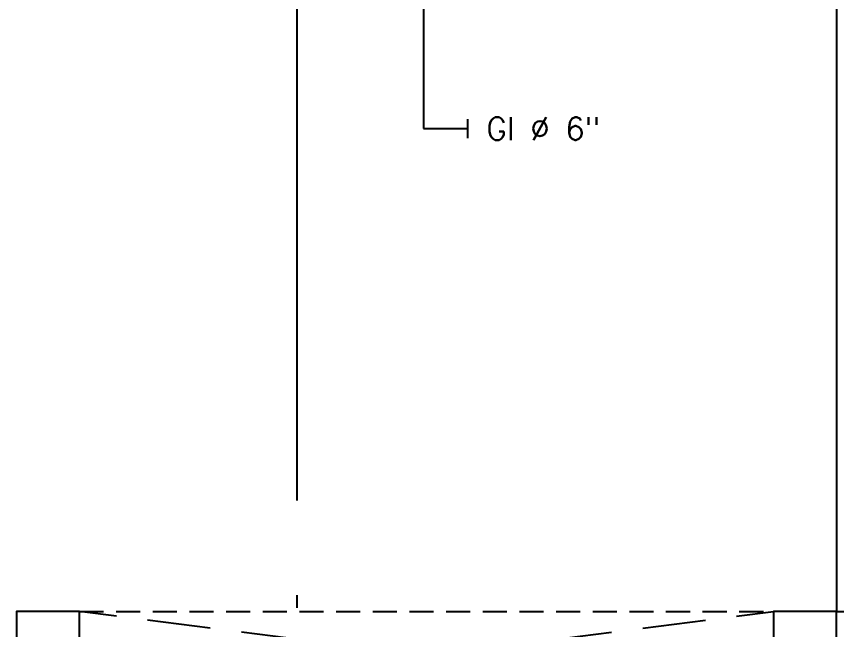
# Model space of a CAD drawing. Header units: millimetres. Extents: x -398 to 816, y -1 to 208.
# Drawn here: x 307.54 to 314.04, y 31.76 to 36.61 of the extents above; entities that cross this region are included whole.
import ezdxf
from ezdxf.enums import TextEntityAlignment as Align

# ---------------------------------------------------------------- set-up
doc = ezdxf.new("R2010")
doc.units = ezdxf.units.MM
for name, pattern in [('ACAD_ISO04W100', [30, 24, -3, 0, -3]), ('DASHED', [0.75, 0.5, -0.25]), ('HIDDEN', [9.525, 6.35, -3.175])]:
    doc.linetypes.add(name, pattern=pattern)
for name, color, linetype in [('AA_Column', 5, 'Continuous'), ('AA_Floor', 31, 'Continuous'), ('AA_Wall', 1, 'Continuous'), ('AC EXF', 171, 'Continuous'), ('AC FCU', 221, 'Continuous')]:
    doc.layers.add(name, color=color, linetype=linetype)
doc.styles.add('Romans', font='romans.shx')

msp = doc.modelspace()

# ---------------------------------------------------------------- linework, layer by layer
at = {"layer": 'AA_Column', "color": 9}
for points in [[(307.5446, 30.8989), (308.0446, 30.8989), (308.0446, 31.8989), (307.5446, 31.8989)], [(313.5446, 30.8989), (314.0446, 30.8989), (314.0446, 31.8989), (313.5446, 31.8989)]]:
    msp.add_lwpolyline(points, close=True, dxfattribs=at)
at = {"layer": 'AA_Floor', "color": 9}
for p, q in [((314.0446, 36.8989), (314.0446, 31.8989)), ((314.0446, 31.8989), (321.5446, 31.8989))]:
    msp.add_line(p, q, dxfattribs=at)
at = {"layer": 'AA_Wall', "color": 9, "linetype": 'DASHED'}
for p, q in [((308.0446, 31.1989), (313.5446, 31.8989)), ((313.5446, 31.1989), (308.0446, 31.8989))]:
    msp.add_line(p, q, dxfattribs=at)
at = {"layer": 'AA_Wall', "color": 9, "linetype": 'HIDDEN', "ltscale": 0.03}
msp.add_line((308.0446, 31.8989), (313.5446, 31.8989), dxfattribs=at)
at = {"layer": 'AC EXF', "color": 2}
for p, q in [((310.7696, 41.7239), (310.7696, 35.7239)), ((311.1196, 35.7989), (311.1196, 35.6489)), ((310.7696, 35.7239), (311.1196, 35.7239))]:
    msp.add_line(p, q, dxfattribs=at)
at = {"layer": 'AC FCU', "color": 5, "linetype": 'ACAD_ISO04W100', "ltscale": 0.25}
msp.add_line((309.7658, 46.3772), (309.7658, 10.1043), dxfattribs=at)

# ---------------------------------------------------------------- texts
at = {"layer": 'AC EXF', "color": 2, "style": 'Romans'}
msp.add_text('GI %%C 6"', height=0.18, dxfattribs=at).set_placement((311.2696, 35.7239), align=Align.MIDDLE_LEFT)

doc.saveas('drawing.dxf')
